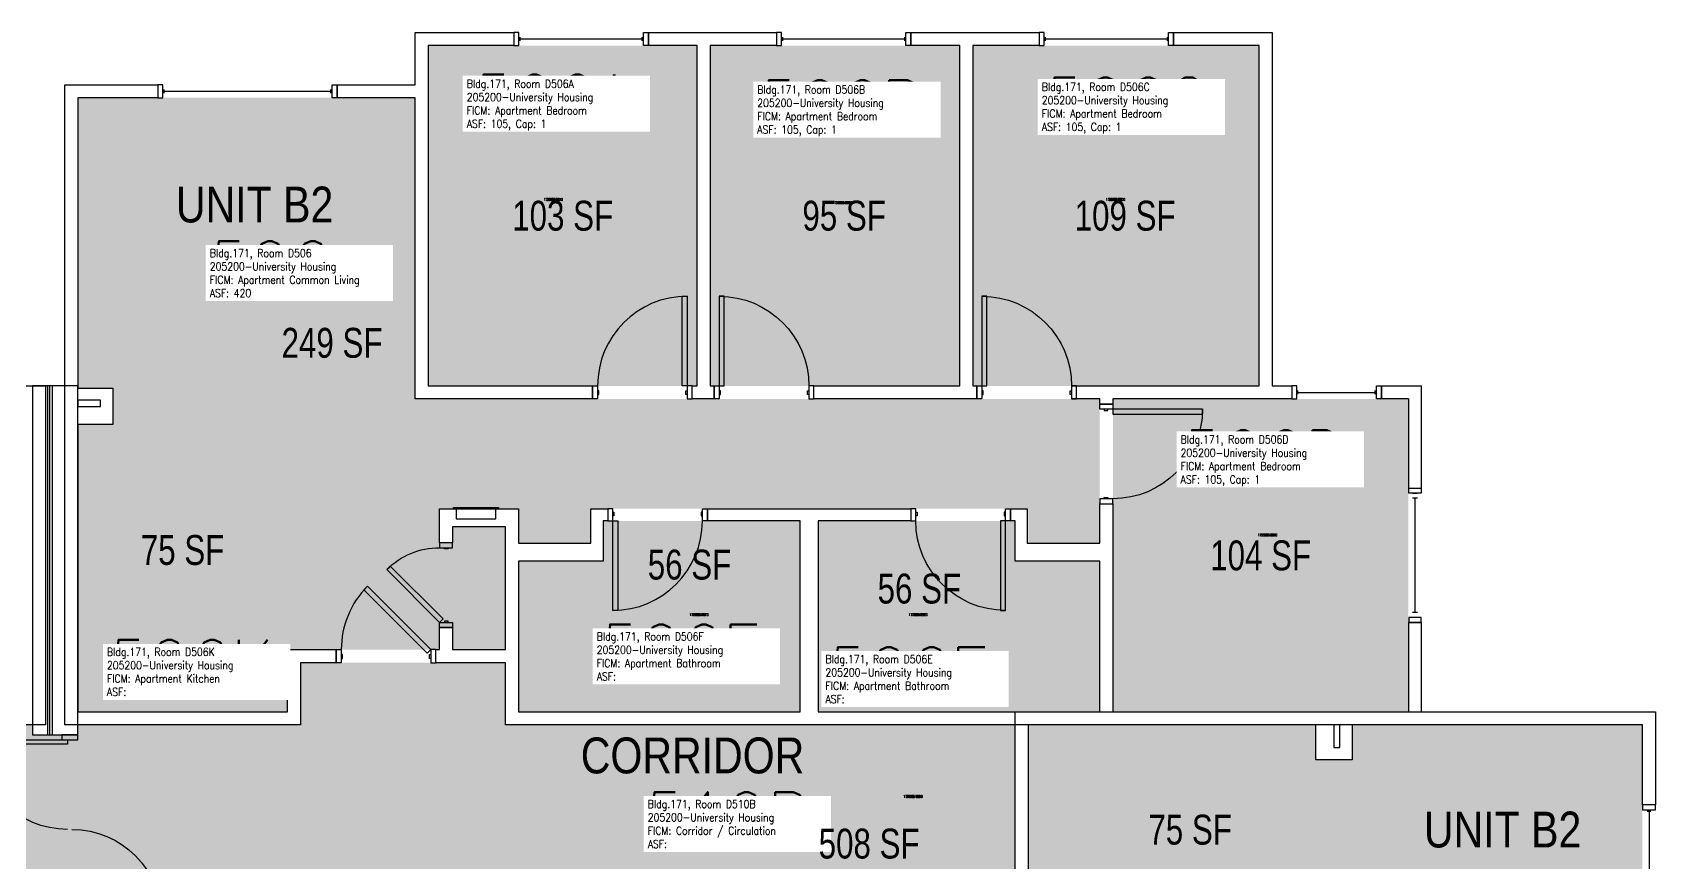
# Model space of a CAD drawing. Header units: inches. Extents: x -102 to 1651, y 245 to 1632.
# Drawn here: x 978 to 1630, y 1298 to 1632 of the extents above; entities that cross this region are included whole.
import ezdxf
from ezdxf.enums import TextEntityAlignment as Align

# ---------------------------------------------------------------- set-up
doc = ezdxf.new("R2010")
doc.units = ezdxf.units.IN
doc.header["$LTSCALE"] = 48
doc.header["$MEASUREMENT"] = 0
for name, color, linetype in [('A-DOOR', 2, 'Continuous'), ('A-GLAZ', 1, 'Continuous'), ('A-IDEN-RNUM', 7, 'Continuous'), ('A-IDEN-SNUM', 4, 'Continuous'), ('A-IDEN-VNUM', 4, 'Continuous'), ('A-MISC', 1, 'Continuous'), ('A-WALL', 5, 'Continuous'), ('AREA-TEXT', 3, 'Continuous'), ('Rooms-Category-Color', 7, 'Continuous'), ('Rooms-College-Color', 7, 'Continuous'), ('Rooms-Department-Color', 7, 'Continuous'), ('Rooms-Division-Color', 7, 'Continuous'), ('Rooms-Information', 7, 'Continuous')]:
    doc.layers.add(name, color=color, linetype=linetype)
doc.styles.add('AREA', font='arial.ttf', dxfattribs={"width": 0.75, "height": 12})
doc.styles.add('ROOMSNUMBER', font='txt.shx', dxfattribs={"height": 0.03})
doc.styles.add('ROOMVNUMBER', font='simplex.shx', dxfattribs={"width": 0.85})
doc.styles.get("Standard").update_dxf_attribs({"font": 'ARIALN.TTF'})

msp = doc.modelspace()

# ---------------------------------------------------------------- hatches: boundary and pattern name
at = {"layer": 'Rooms-Category-Color', "true_color": 0x728ef3}
for points in [[(1136.87, 1626.75), (1244.87, 1626.75), (1244.87, 1490), (1136.87, 1490)], [(1350.34, 1626.75), (1350.34, 1490), (1250.12, 1490), (1250.12, 1626.75), (1357.75, 1626.75)], [(1470.62, 1490), (1470.62, 1626.75), (1355.65, 1626.75), (1355.65, 1490)], [(996.11, 1489.12), (1080.25, 1489.12), (1080.25, 1384), (1141.37, 1384), (1141.37, 1392.95), (1146.62, 1392.95), (1146.62, 1384), (1167.82, 1384), (1167.82, 1433.37), (1146.62, 1433.37), (1146.62, 1426.95), (1141.37, 1426.95), (1141.37, 1440.62), (1173.07, 1440.62), (1173.07, 1426.75), (1201.82, 1426.75), (1201.82, 1440.62), (1377.86, 1440.62), (1377.86, 1426.75), (1406.61, 1426.75), (1406.61, 1484.75), (1131.61, 1484.75), (1131.61, 1605.75), (996.11, 1605.75)], [(1080.25, 1359), (1080.25, 1489.12), (1010.11, 1489.12), (1010.11, 1474.5), (996.11, 1474.5), (996.11, 1359)], [(1530.62, 1359), (1530.62, 1484.75), (1411.87, 1484.75), (1411.87, 1359)], [(1286.23, 1359), (1286.23, 1435.75), (1207.09, 1435.75), (1207.09, 1419.5), (1173.09, 1419.5), (1173.09, 1359)], [(1406.62, 1359), (1406.62, 1419.5), (1372.62, 1419.5), (1372.62, 1435.75), (1293.48, 1435.75), (1293.48, 1359)], [(1377.86, 1269.61), (1507.98, 1269.61), (1507.98, 1339.75), (1493.36, 1339.75), (1493.36, 1353.75), (1377.86, 1353.75)], [(1507.98, 1353.75), (1507.98, 1269.61), (1402.86, 1269.61), (1402.86, 1208.48), (1411.81, 1208.48), (1411.81, 1203.23), (1402.86, 1203.23), (1402.86, 1182.03), (1452.23, 1182.03), (1452.23, 1203.23), (1445.81, 1203.23), (1445.81, 1208.48), (1459.48, 1208.48), (1459.48, 1176.78), (1445.61, 1176.78), (1445.61, 1148.03), (1459.48, 1148.03), (1459.48, 972), (1445.61, 972), (1445.61, 943.25), (1503.61, 943.25), (1503.61, 1218.25), (1624.61, 1218.25), (1624.61, 1353.75)]]:
    msp.add_hatch(color=171, dxfattribs=at).paths.add_polyline_path(points)
at = {"layer": 'Rooms-Category-Color', "true_color": 0xadadad}
for points in [[(989.63, 1273.75), (989.63, 1349.75), (977.87, 1349.75), (977.87, 1353.75), (615.09, 1353.75), (615.09, 1378.75), (532.77, 1378.75), (532.77, 1353.75), (348.73, 1353.75), (348.73, 1378.75), (266.41, 1378.75), (266.41, 1353.75), (176.62, 1353.75), (176.62, 1264.36), (151.62, 1264.36), (151.62, 1182.03), (176.62, 1182.03), (176.62, 594.37), (236.62, 594.37), (236.62, 985.16), (261.62, 985.16), (261.62, 1067.48), (236.62, 1067.48), (236, 1270.37), (381, 1270.37), (381, 1248.88), (524.58, 1248.75), (568.58, 1248.87), (568.58, 1269.75), (654.53, 1269.75), (654.53, 1293.75), (900.22, 1293.75), (900.22, 1269.75), (977.87, 1269.75), (977.87, 1273.75)], [(989.63, 1349.75), (989.63, 1273.75), (996.12, 1273.75), (996.12, 1269.75), (1055.37, 1269.75), (1055.37, 1293.75), (1282.37, 1293.75), (1312.62, 1263.5), (1312.62, 1067.48), (1287.62, 1067.48), (1287.62, 985.16), (1312.62, 985.16), (1312.62, 594.37), (1372.62, 594.37), (1372.62, 1182.03), (1397.62, 1182.03), (1397.62, 1264.36), (1372.62, 1264.36), (1372.62, 1353.75), (1167.84, 1353.75), (1167.84, 1378.75), (1085.52, 1378.75), (1085.52, 1353.75), (996.12, 1353.75), (996.12, 1349.75), (989.63, 1349.75)]]:
    msp.add_hatch(color=253, dxfattribs=at).paths.add_polyline_path(points)
at = {"layer": 'Rooms-College-Color', "true_color": 0xadadad}
for points in [[(1136.87, 1626.75), (1244.87, 1626.75), (1244.87, 1490), (1136.87, 1490)], [(1350.34, 1626.75), (1350.34, 1490), (1250.12, 1490), (1250.12, 1626.75), (1357.75, 1626.75)], [(1470.62, 1490), (1470.62, 1626.75), (1355.65, 1626.75), (1355.65, 1490)], [(996.11, 1489.12), (1080.25, 1489.12), (1080.25, 1384), (1141.37, 1384), (1141.37, 1392.95), (1146.62, 1392.95), (1146.62, 1384), (1167.82, 1384), (1167.82, 1433.37), (1146.62, 1433.37), (1146.62, 1426.95), (1141.37, 1426.95), (1141.37, 1440.62), (1173.07, 1440.62), (1173.07, 1426.75), (1201.82, 1426.75), (1201.82, 1440.62), (1377.86, 1440.62), (1377.86, 1426.75), (1406.61, 1426.75), (1406.61, 1484.75), (1131.61, 1484.75), (1131.61, 1605.75), (996.11, 1605.75)], [(1080.25, 1359), (1080.25, 1489.12), (1010.11, 1489.12), (1010.11, 1474.5), (996.11, 1474.5), (996.11, 1359)], [(1530.62, 1359), (1530.62, 1484.75), (1411.87, 1484.75), (1411.87, 1359)], [(1286.23, 1359), (1286.23, 1435.75), (1207.09, 1435.75), (1207.09, 1419.5), (1173.09, 1419.5), (1173.09, 1359)], [(1406.62, 1359), (1406.62, 1419.5), (1372.62, 1419.5), (1372.62, 1435.75), (1293.48, 1435.75), (1293.48, 1359)], [(989.63, 1273.75), (989.63, 1349.75), (977.87, 1349.75), (977.87, 1353.75), (615.09, 1353.75), (615.09, 1378.75), (532.77, 1378.75), (532.77, 1353.75), (348.73, 1353.75), (348.73, 1378.75), (266.41, 1378.75), (266.41, 1353.75), (176.62, 1353.75), (176.62, 1264.36), (151.62, 1264.36), (151.62, 1182.03), (176.62, 1182.03), (176.62, 594.37), (236.62, 594.37), (236.62, 985.16), (261.62, 985.16), (261.62, 1067.48), (236.62, 1067.48), (236, 1270.37), (381, 1270.37), (381, 1248.88), (524.58, 1248.75), (568.58, 1248.87), (568.58, 1269.75), (654.53, 1269.75), (654.53, 1293.75), (900.22, 1293.75), (900.22, 1269.75), (977.87, 1269.75), (977.87, 1273.75)], [(989.63, 1349.75), (989.63, 1273.75), (996.12, 1273.75), (996.12, 1269.75), (1055.37, 1269.75), (1055.37, 1293.75), (1282.37, 1293.75), (1312.62, 1263.5), (1312.62, 1067.48), (1287.62, 1067.48), (1287.62, 985.16), (1312.62, 985.16), (1312.62, 594.37), (1372.62, 594.37), (1372.62, 1182.03), (1397.62, 1182.03), (1397.62, 1264.36), (1372.62, 1264.36), (1372.62, 1353.75), (1167.84, 1353.75), (1167.84, 1378.75), (1085.52, 1378.75), (1085.52, 1353.75), (996.12, 1353.75), (996.12, 1349.75), (989.63, 1349.75)], [(1377.86, 1269.61), (1507.98, 1269.61), (1507.98, 1339.75), (1493.36, 1339.75), (1493.36, 1353.75), (1377.86, 1353.75)], [(1507.98, 1353.75), (1507.98, 1269.61), (1402.86, 1269.61), (1402.86, 1208.48), (1411.81, 1208.48), (1411.81, 1203.23), (1402.86, 1203.23), (1402.86, 1182.03), (1452.23, 1182.03), (1452.23, 1203.23), (1445.81, 1203.23), (1445.81, 1208.48), (1459.48, 1208.48), (1459.48, 1176.78), (1445.61, 1176.78), (1445.61, 1148.03), (1459.48, 1148.03), (1459.48, 972), (1445.61, 972), (1445.61, 943.25), (1503.61, 943.25), (1503.61, 1218.25), (1624.61, 1218.25), (1624.61, 1353.75)]]:
    msp.add_hatch(color=253, dxfattribs=at).paths.add_polyline_path(points)
at = {"layer": 'Rooms-Department-Color', "true_color": 0x604aed}
for points in [[(1136.87, 1626.75), (1244.87, 1626.75), (1244.87, 1490), (1136.87, 1490)], [(1350.34, 1626.75), (1350.34, 1490), (1250.12, 1490), (1250.12, 1626.75), (1357.75, 1626.75)], [(1470.62, 1490), (1470.62, 1626.75), (1355.65, 1626.75), (1355.65, 1490)], [(996.11, 1489.12), (1080.25, 1489.12), (1080.25, 1384), (1141.37, 1384), (1141.37, 1392.95), (1146.62, 1392.95), (1146.62, 1384), (1167.82, 1384), (1167.82, 1433.37), (1146.62, 1433.37), (1146.62, 1426.95), (1141.37, 1426.95), (1141.37, 1440.62), (1173.07, 1440.62), (1173.07, 1426.75), (1201.82, 1426.75), (1201.82, 1440.62), (1377.86, 1440.62), (1377.86, 1426.75), (1406.61, 1426.75), (1406.61, 1484.75), (1131.61, 1484.75), (1131.61, 1605.75), (996.11, 1605.75)], [(1080.25, 1359), (1080.25, 1489.12), (1010.11, 1489.12), (1010.11, 1474.5), (996.11, 1474.5), (996.11, 1359)], [(1530.62, 1359), (1530.62, 1484.75), (1411.87, 1484.75), (1411.87, 1359)], [(1286.23, 1359), (1286.23, 1435.75), (1207.09, 1435.75), (1207.09, 1419.5), (1173.09, 1419.5), (1173.09, 1359)], [(1406.62, 1359), (1406.62, 1419.5), (1372.62, 1419.5), (1372.62, 1435.75), (1293.48, 1435.75), (1293.48, 1359)], [(1377.86, 1269.61), (1507.98, 1269.61), (1507.98, 1339.75), (1493.36, 1339.75), (1493.36, 1353.75), (1377.86, 1353.75)], [(1507.98, 1353.75), (1507.98, 1269.61), (1402.86, 1269.61), (1402.86, 1208.48), (1411.81, 1208.48), (1411.81, 1203.23), (1402.86, 1203.23), (1402.86, 1182.03), (1452.23, 1182.03), (1452.23, 1203.23), (1445.81, 1203.23), (1445.81, 1208.48), (1459.48, 1208.48), (1459.48, 1176.78), (1445.61, 1176.78), (1445.61, 1148.03), (1459.48, 1148.03), (1459.48, 972), (1445.61, 972), (1445.61, 943.25), (1503.61, 943.25), (1503.61, 1218.25), (1624.61, 1218.25), (1624.61, 1353.75)]]:
    msp.add_hatch(color=173, dxfattribs=at).paths.add_polyline_path(points)
at = {"layer": 'Rooms-Department-Color', "true_color": 0xacacac}
for points in [[(989.63, 1273.75), (989.63, 1349.75), (977.87, 1349.75), (977.87, 1353.75), (615.09, 1353.75), (615.09, 1378.75), (532.77, 1378.75), (532.77, 1353.75), (348.73, 1353.75), (348.73, 1378.75), (266.41, 1378.75), (266.41, 1353.75), (176.62, 1353.75), (176.62, 1264.36), (151.62, 1264.36), (151.62, 1182.03), (176.62, 1182.03), (176.62, 594.37), (236.62, 594.37), (236.62, 985.16), (261.62, 985.16), (261.62, 1067.48), (236.62, 1067.48), (236, 1270.37), (381, 1270.37), (381, 1248.88), (524.58, 1248.75), (568.58, 1248.87), (568.58, 1269.75), (654.53, 1269.75), (654.53, 1293.75), (900.22, 1293.75), (900.22, 1269.75), (977.87, 1269.75), (977.87, 1273.75)], [(989.63, 1349.75), (989.63, 1273.75), (996.12, 1273.75), (996.12, 1269.75), (1055.37, 1269.75), (1055.37, 1293.75), (1282.37, 1293.75), (1312.62, 1263.5), (1312.62, 1067.48), (1287.62, 1067.48), (1287.62, 985.16), (1312.62, 985.16), (1312.62, 594.37), (1372.62, 594.37), (1372.62, 1182.03), (1397.62, 1182.03), (1397.62, 1264.36), (1372.62, 1264.36), (1372.62, 1353.75), (1167.84, 1353.75), (1167.84, 1378.75), (1085.52, 1378.75), (1085.52, 1353.75), (996.12, 1353.75), (996.12, 1349.75), (989.63, 1349.75)]]:
    msp.add_hatch(color=253, dxfattribs=at).paths.add_polyline_path(points)
at = {"layer": 'Rooms-Division-Color', "true_color": 0x604aed}
for points in [[(1136.87, 1626.75), (1244.87, 1626.75), (1244.87, 1490), (1136.87, 1490)], [(1350.34, 1626.75), (1350.34, 1490), (1250.12, 1490), (1250.12, 1626.75), (1357.75, 1626.75)], [(1470.62, 1490), (1470.62, 1626.75), (1355.65, 1626.75), (1355.65, 1490)], [(996.11, 1489.12), (1080.25, 1489.12), (1080.25, 1384), (1141.37, 1384), (1141.37, 1392.95), (1146.62, 1392.95), (1146.62, 1384), (1167.82, 1384), (1167.82, 1433.37), (1146.62, 1433.37), (1146.62, 1426.95), (1141.37, 1426.95), (1141.37, 1440.62), (1173.07, 1440.62), (1173.07, 1426.75), (1201.82, 1426.75), (1201.82, 1440.62), (1377.86, 1440.62), (1377.86, 1426.75), (1406.61, 1426.75), (1406.61, 1484.75), (1131.61, 1484.75), (1131.61, 1605.75), (996.11, 1605.75)], [(1080.25, 1359), (1080.25, 1489.12), (1010.11, 1489.12), (1010.11, 1474.5), (996.11, 1474.5), (996.11, 1359)], [(1530.62, 1359), (1530.62, 1484.75), (1411.87, 1484.75), (1411.87, 1359)], [(1286.23, 1359), (1286.23, 1435.75), (1207.09, 1435.75), (1207.09, 1419.5), (1173.09, 1419.5), (1173.09, 1359)], [(1406.62, 1359), (1406.62, 1419.5), (1372.62, 1419.5), (1372.62, 1435.75), (1293.48, 1435.75), (1293.48, 1359)], [(1377.86, 1269.61), (1507.98, 1269.61), (1507.98, 1339.75), (1493.36, 1339.75), (1493.36, 1353.75), (1377.86, 1353.75)], [(1507.98, 1353.75), (1507.98, 1269.61), (1402.86, 1269.61), (1402.86, 1208.48), (1411.81, 1208.48), (1411.81, 1203.23), (1402.86, 1203.23), (1402.86, 1182.03), (1452.23, 1182.03), (1452.23, 1203.23), (1445.81, 1203.23), (1445.81, 1208.48), (1459.48, 1208.48), (1459.48, 1176.78), (1445.61, 1176.78), (1445.61, 1148.03), (1459.48, 1148.03), (1459.48, 972), (1445.61, 972), (1445.61, 943.25), (1503.61, 943.25), (1503.61, 1218.25), (1624.61, 1218.25), (1624.61, 1353.75)]]:
    msp.add_hatch(color=173, dxfattribs=at).paths.add_polyline_path(points)
at = {"layer": 'Rooms-Division-Color', "true_color": 0xadadad}
for points in [[(989.63, 1273.75), (989.63, 1349.75), (977.87, 1349.75), (977.87, 1353.75), (615.09, 1353.75), (615.09, 1378.75), (532.77, 1378.75), (532.77, 1353.75), (348.73, 1353.75), (348.73, 1378.75), (266.41, 1378.75), (266.41, 1353.75), (176.62, 1353.75), (176.62, 1264.36), (151.62, 1264.36), (151.62, 1182.03), (176.62, 1182.03), (176.62, 594.37), (236.62, 594.37), (236.62, 985.16), (261.62, 985.16), (261.62, 1067.48), (236.62, 1067.48), (236, 1270.37), (381, 1270.37), (381, 1248.88), (524.58, 1248.75), (568.58, 1248.87), (568.58, 1269.75), (654.53, 1269.75), (654.53, 1293.75), (900.22, 1293.75), (900.22, 1269.75), (977.87, 1269.75), (977.87, 1273.75)], [(989.63, 1349.75), (989.63, 1273.75), (996.12, 1273.75), (996.12, 1269.75), (1055.37, 1269.75), (1055.37, 1293.75), (1282.37, 1293.75), (1312.62, 1263.5), (1312.62, 1067.48), (1287.62, 1067.48), (1287.62, 985.16), (1312.62, 985.16), (1312.62, 594.37), (1372.62, 594.37), (1372.62, 1182.03), (1397.62, 1182.03), (1397.62, 1264.36), (1372.62, 1264.36), (1372.62, 1353.75), (1167.84, 1353.75), (1167.84, 1378.75), (1085.52, 1378.75), (1085.52, 1353.75), (996.12, 1353.75), (996.12, 1349.75), (989.63, 1349.75)]]:
    msp.add_hatch(color=253, dxfattribs=at).paths.add_polyline_path(points)

# ---------------------------------------------------------------- linework, layer by layer
at = {"layer": 'A-DOOR'}
for p, q in [((996.12, 1349.75), (989.63, 1349.75)), ((989.63, 1349.75), (989.63, 1347.75)), ((996.12, 1347.75), (996.12, 1349.75)), ((956, 1347.75), (992, 1347.75)), ((992, 1346), (956, 1346)), ((989.63, 1347.75), (996.12, 1347.75)), ((992, 1347.75), (992, 1346))]:
    msp.add_line(p, q, dxfattribs=at)
for points in [[(1240.88, 1490), (1238.88, 1490), (1238.88, 1526), (1240.88, 1526)], [(1253.75, 1490), (1255.75, 1490), (1255.75, 1526), (1253.75, 1526)], [(1359.28, 1490), (1361.28, 1490), (1361.28, 1526), (1359.28, 1526)], [(1204.88, 1484.75), (1202.88, 1484.75), (1202.88, 1490), (1204.88, 1490)], [(1204.88, 1486.5), (1205.38, 1486.5), (1205.38, 1488), (1204.88, 1488)], [(1240.88, 1486.5), (1240.38, 1486.5), (1240.38, 1488), (1240.88, 1488)], [(1240.88, 1484.75), (1242.88, 1484.75), (1242.88, 1490), (1240.88, 1490)], [(1253.75, 1484.75), (1251.75, 1484.75), (1251.75, 1490), (1253.75, 1490)], [(1253.75, 1486.5), (1254.25, 1486.5), (1254.25, 1488), (1253.75, 1488)], [(1289.75, 1486.5), (1289.25, 1486.5), (1289.25, 1488), (1289.75, 1488)], [(1289.75, 1484.75), (1291.75, 1484.75), (1291.75, 1490), (1289.75, 1490)], [(1359.28, 1484.75), (1357.28, 1484.75), (1357.28, 1490), (1359.28, 1490)], [(1359.28, 1486.5), (1359.78, 1486.5), (1359.78, 1488), (1359.28, 1488)], [(1395.28, 1486.5), (1394.78, 1486.5), (1394.78, 1488), (1395.28, 1488)], [(1395.28, 1484.75), (1397.28, 1484.75), (1397.28, 1490), (1395.28, 1490)], [(1406.62, 1480.63), (1406.62, 1482.63), (1411.87, 1482.63), (1411.87, 1480.63)], [(1408.38, 1480.63), (1408.38, 1480.13), (1409.88, 1480.13), (1409.88, 1480.63)], [(1411.87, 1480.63), (1411.87, 1478.63), (1447.88, 1478.63), (1447.88, 1480.63)], [(1406.62, 1444.63), (1406.62, 1442.63), (1411.87, 1442.63), (1411.87, 1444.63)], [(1408.38, 1444.63), (1408.38, 1445.13), (1409.88, 1445.13), (1409.88, 1444.63)], [(1210.98, 1440.62), (1208.98, 1440.62), (1208.98, 1435.75), (1210.98, 1435.75)], [(1210.98, 1439.25), (1211.48, 1439.25), (1211.48, 1437.75), (1210.98, 1437.75)], [(1210.98, 1435.75), (1212.98, 1435.75), (1212.98, 1399.75), (1210.98, 1399.75)], [(1246.98, 1439.25), (1246.48, 1439.25), (1246.48, 1437.75), (1246.98, 1437.75)], [(1246.98, 1440.62), (1248.98, 1440.62), (1248.98, 1435.75), (1246.98, 1435.75)], [(1332.73, 1440.62), (1330.73, 1440.62), (1330.73, 1435.75), (1332.73, 1435.75)], [(1332.73, 1439.25), (1333.23, 1439.25), (1333.23, 1437.75), (1332.73, 1437.75)], [(1368.73, 1435.75), (1366.73, 1435.75), (1366.73, 1399.75), (1368.73, 1399.75)], [(1368.73, 1439.25), (1368.23, 1439.25), (1368.23, 1437.75), (1368.73, 1437.75)], [(1368.73, 1440.62), (1370.73, 1440.62), (1370.73, 1435.75), (1368.73, 1435.75)], [(1146.64, 1424.95), (1146.64, 1426.95), (1141.39, 1426.95), (1141.39, 1424.95)], [(1144.89, 1424.95), (1144.89, 1424.45), (1143.39, 1424.45), (1143.39, 1424.95)], [(1141.39, 1394.95), (1142.81, 1396.36), (1121.59, 1417.58), (1120.18, 1416.16)], [(1137.91, 1384), (1136.49, 1382.59), (1111.04, 1408.04), (1112.45, 1409.46)], [(1144.89, 1394.95), (1144.89, 1395.45), (1143.39, 1395.45), (1143.39, 1394.95)], [(1146.64, 1394.95), (1146.64, 1392.95), (1141.39, 1392.95), (1141.39, 1394.95)], [(1101.91, 1378.75), (1099.91, 1378.75), (1099.91, 1384), (1101.91, 1384)], [(1137.91, 1378.75), (1139.91, 1378.75), (1139.91, 1384), (1137.91, 1384)], [(1101.91, 1380.5), (1102.41, 1380.5), (1102.41, 1382), (1101.91, 1382)], [(1137.91, 1380.5), (1137.41, 1380.5), (1137.41, 1382), (1137.91, 1382)]]:
    msp.add_lwpolyline(points, close=True, dxfattribs=at)
for centre, start, end in [((1240.88, 1490), 90, 180), ((1210.98, 1435.75), 270, 0), ((1137.91, 1384), 135, 180)]:
    msp.add_arc(centre, 36, start, end, dxfattribs=at)
at = {"layer": 'A-DOOR', "extrusion": (0, 0, -1)}
for centre, radius, start, end in [((-1253.75, 1490), 36, 90, 180), ((-1359.28, 1490), 36, 90, 180), ((-1411.88, 1480.63), 36, 180, 270), ((-1368.73, 1435.75), 36, 270, 0), ((-1141.39, 1394.95), 30, 45, 90), ((-992, 1347.75), 36, 270, 0), ((-993.75, 1275.75), 36, 90, 180)]:
    msp.add_arc(centre, radius, start, end, dxfattribs=at)
at = {"layer": 'A-GLAZ'}
for p, q in [((1173.78, 1628.62), (1173.78, 1630.12)), ((1222.78, 1628.62), (1222.78, 1630.12)), ((1279.25, 1628.62), (1279.25, 1630.12)), ((1328.25, 1628.62), (1328.25, 1630.12)), ((1384.78, 1628.62), (1384.78, 1630.12)), ((1433.78, 1628.62), (1433.78, 1630.12)), ((1173.78, 1629.37), (1222.78, 1629.37)), ((1279.25, 1629.37), (1328.25, 1629.37)), ((1384.78, 1629.37), (1433.78, 1629.37)), ((1030.74, 1607.62), (1030.74, 1609.12)), ((1030.74, 1608.37), (1097.74, 1608.37)), ((1097.74, 1607.62), (1097.74, 1609.12)), ((1486.24, 1486.62), (1486.24, 1488.12)), ((1486.24, 1487.37), (1517.24, 1487.37)), ((1517.24, 1486.62), (1517.24, 1488.12)), ((1530.75, 1446.87), (1530.75, 1448.87)), ((1530.75, 1448.87), (1535.75, 1448.87)), ((1535.75, 1448.87), (1535.75, 1446.87)), ((1535.75, 1446.87), (1530.75, 1446.87)), ((1532.25, 1446.87), (1534.25, 1446.87)), ((1534.25, 1444.87), (1532.25, 1444.87)), ((1533.25, 1398.87), (1533.25, 1444.87)), ((1530.75, 1396.87), (1530.75, 1394.87)), ((1535.75, 1396.87), (1530.75, 1396.87)), ((1534.25, 1398.87), (1532.25, 1398.87)), ((1534.25, 1396.87), (1532.25, 1396.87)), ((1535.75, 1394.87), (1535.75, 1396.87)), ((1530.75, 1394.87), (1535.75, 1394.87)), ((1626.5, 1319.13), (1628, 1319.13)), ((1627.25, 1319.13), (1627.25, 1252.13))]:
    msp.add_line(p, q, dxfattribs=at)
for points in [[(1173.28, 1632), (1171.28, 1632), (1171.28, 1626.75), (1173.28, 1626.75)], [(1223.28, 1632), (1225.28, 1632), (1225.28, 1626.75), (1223.28, 1626.75)], [(1278.75, 1632), (1276.75, 1632), (1276.75, 1626.75), (1278.75, 1626.75)], [(1328.75, 1632), (1330.75, 1632), (1330.75, 1626.75), (1328.75, 1626.75)], [(1384.28, 1632), (1382.28, 1632), (1382.28, 1626.75), (1384.28, 1626.75)], [(1434.28, 1632), (1436.28, 1632), (1436.28, 1626.75), (1434.28, 1626.75)], [(1030.24, 1611), (1028.24, 1611), (1028.24, 1605.75), (1030.24, 1605.75)], [(1098.24, 1611), (1100.24, 1611), (1100.24, 1605.75), (1098.24, 1605.75)], [(1485.74, 1490), (1483.74, 1490), (1483.74, 1484.75), (1485.74, 1484.75)], [(1517.74, 1490), (1519.74, 1490), (1519.74, 1484.75), (1517.74, 1484.75)], [(1629.87, 1319.63), (1629.87, 1321.63), (1624.62, 1321.63), (1624.62, 1319.63)]]:
    msp.add_lwpolyline(points, close=True, dxfattribs=at)
at = {"layer": 'A-MISC'}
for points in [[(1148.05, 1440.62), (1147.05, 1440.62), (1147.05, 1440.75), (1147.05, 1440.87), (1147.05, 1441.12), (1164.05, 1441.12), (1165.05, 1441.12), (1165.05, 1440.62)], [(1164.05, 1440.62), (1148.05, 1440.62), (1148.05, 1436.62), (1164.05, 1436.62)]]:
    msp.add_lwpolyline(points, close=True, dxfattribs=at)
at = {"layer": 'A-WALL'}
for p, q in [((1131.63, 1632), (1171.28, 1632)), ((1131.63, 1611), (1131.63, 1632)), ((1171.28, 1632), (1171.28, 1626.75)), ((1225.28, 1632), (1276.75, 1632)), ((1225.28, 1626.75), (1225.28, 1632)), ((1276.75, 1632), (1276.75, 1626.75)), ((1330.75, 1632), (1382.28, 1632)), ((1330.75, 1626.75), (1330.75, 1632)), ((1382.28, 1632), (1382.28, 1626.75)), ((1436.28, 1632), (1475.88, 1632)), ((1436.28, 1626.75), (1436.28, 1632)), ((1475.88, 1632), (1475.88, 1490)), ((1171.28, 1626.75), (1136.87, 1626.75)), ((1136.87, 1626.75), (1136.87, 1490)), ((1244.87, 1626.75), (1225.28, 1626.75)), ((1244.87, 1490), (1244.87, 1626.75)), ((1276.75, 1626.75), (1250.12, 1626.75)), ((1250.12, 1626.75), (1250.12, 1490)), ((1350.34, 1626.75), (1330.75, 1626.75)), ((1350.34, 1626.75), (1330.75, 1626.75)), ((1350.34, 1490), (1350.34, 1626.75)), ((1382.28, 1626.75), (1355.65, 1626.75)), ((1382.28, 1626.75), (1355.65, 1626.75)), ((1355.65, 1626.75), (1355.65, 1490)), ((1470.62, 1626.75), (1436.28, 1626.75)), ((1470.62, 1490), (1470.62, 1626.75)), ((990.88, 1611), (1028.24, 1611)), ((990.88, 1353.75), (990.88, 1611)), ((1028.24, 1611), (1028.24, 1605.75)), ((1100.24, 1611), (1131.63, 1611)), ((1100.24, 1605.75), (1100.24, 1611)), ((1028.24, 1605.75), (996.12, 1605.75)), ((996.12, 1605.75), (996.12, 1489.12)), ((1131.63, 1605.75), (1100.24, 1605.75)), ((1131.63, 1484.75), (1131.63, 1605.75)), ((966.99, 1490), (983.12, 1490)), ((977.87, 1490), (977.87, 1349.75)), ((996.12, 1490), (977.87, 1490)), ((983.12, 1490), (983.12, 1353.75)), ((983.88, 1490), (983.88, 1349.75)), ((984.88, 1349.75), (984.88, 1490)), ((985.88, 1349.75), (985.88, 1490)), ((996.12, 1349.75), (996.12, 1490)), ((996.12, 1489.12), (1010.13, 1489.12)), ((1010.13, 1489.12), (1010.13, 1474.5)), ((1136.87, 1490), (1202.88, 1490)), ((1202.88, 1490), (1202.88, 1484.75)), ((1242.88, 1490), (1244.87, 1490)), ((1242.88, 1484.75), (1242.88, 1490)), ((1250.12, 1490), (1251.75, 1490)), ((1251.75, 1490), (1251.75, 1484.75)), ((1291.75, 1490), (1350.34, 1490)), ((1291.75, 1484.75), (1291.75, 1490)), ((1355.65, 1490), (1357.28, 1490)), ((1355.65, 1490), (1361.28, 1490)), ((1357.28, 1490), (1357.28, 1484.75)), ((1395.28, 1490), (1470.62, 1490)), ((1397.28, 1484.75), (1397.28, 1490)), ((1475.88, 1490), (1483.74, 1490)), ((1483.74, 1490), (1483.74, 1484.75)), ((1519.74, 1490), (1535.87, 1490)), ((1519.74, 1484.75), (1519.74, 1490)), ((1535.87, 1448.87), (1535.87, 1490)), ((996.12, 1484.25), (996.12, 1481.75)), ((1005.25, 1484.25), (996.12, 1484.25)), ((996.12, 1481.75), (1005.25, 1481.75)), ((1005.25, 1481.75), (1005.25, 1484.25)), ((1202.88, 1484.75), (1131.63, 1484.75)), ((1251.75, 1484.75), (1242.88, 1484.75)), ((1359.28, 1484.75), (1291.75, 1484.75)), ((1406.62, 1484.75), (1395.28, 1484.75)), ((1406.62, 1482.63), (1406.62, 1484.75)), ((1411.87, 1482.63), (1406.62, 1482.63)), ((1475.25, 1484.75), (1411.87, 1484.75)), ((1411.87, 1484.75), (1411.87, 1482.63)), ((1483.74, 1484.75), (1475.25, 1484.75)), ((1530.62, 1484.75), (1519.74, 1484.75)), ((1530.62, 1484.75), (1530.62, 1448.87)), ((996.12, 1474.5), (996.12, 1359)), ((1010.13, 1474.5), (996.12, 1474.5)), ((1530.62, 1448.87), (1535.87, 1448.87)), ((1406.62, 1440), (1406.62, 1442.63)), ((1406.62, 1442.63), (1411.87, 1442.63)), ((1411.87, 1442.63), (1411.87, 1440)), ((1141.39, 1440.62), (1173.09, 1440.62)), ((1141.39, 1426.95), (1141.39, 1440.62)), ((1173.09, 1440.62), (1173.09, 1426.75)), ((1202.22, 1440.62), (1208.98, 1440.62)), ((1202.22, 1426.75), (1202.22, 1440.62)), ((1208.98, 1435.75), (1207.09, 1435.75)), ((1207.09, 1435.75), (1207.09, 1419.5)), ((1208.98, 1440.62), (1208.98, 1435.75)), ((1248.98, 1440.62), (1330.73, 1440.62)), ((1248.98, 1435.75), (1248.98, 1440.62)), ((1286.23, 1435.75), (1248.98, 1435.75)), ((1286.23, 1359), (1286.23, 1435.75)), ((1330.73, 1435.75), (1293.48, 1435.75)), ((1293.48, 1435.75), (1293.48, 1359)), ((1330.73, 1440.62), (1330.73, 1435.75)), ((1370.73, 1440.62), (1377.5, 1440.62)), ((1370.73, 1435.75), (1370.73, 1440.62)), ((1372.62, 1435.75), (1370.73, 1435.75)), ((1372.62, 1419.5), (1372.62, 1435.75)), ((1377.5, 1440.62), (1377.5, 1426.75)), ((1406.62, 1426.75), (1406.62, 1440)), ((1411.87, 1440), (1411.87, 1359)), ((1167.84, 1433.37), (1146.64, 1433.37)), ((1146.64, 1433.37), (1146.64, 1426.95)), ((1167.84, 1384), (1167.84, 1433.37)), ((1146.64, 1426.95), (1141.39, 1426.95)), ((1173.09, 1426.75), (1202.22, 1426.75)), ((1377.5, 1426.75), (1406.62, 1426.75)), ((1207.09, 1419.5), (1173.09, 1419.5)), ((1173.09, 1419.5), (1173.09, 1359)), ((1406.62, 1419.5), (1372.62, 1419.5)), ((1406.62, 1359), (1406.62, 1419.5)), ((1141.39, 1384), (1141.39, 1392.95)), ((1141.39, 1392.95), (1146.64, 1392.95)), ((1146.64, 1392.95), (1146.64, 1384)), ((1530.62, 1394.87), (1530.62, 1359)), ((1535.87, 1394.87), (1530.62, 1394.87)), ((1535.87, 1359), (1535.87, 1394.87)), ((1080.27, 1384), (1099.91, 1384)), ((1080.27, 1359), (1080.27, 1384)), ((1099.91, 1384), (1099.91, 1378.75)), ((1139.91, 1384), (1141.39, 1384)), ((1139.91, 1378.75), (1139.91, 1384)), ((1146.64, 1384), (1167.84, 1384)), ((1099.91, 1378.75), (1085.52, 1378.75)), ((1085.52, 1378.75), (1085.52, 1353.75)), ((1167.84, 1378.75), (1139.91, 1378.75)), ((1167.84, 1353.75), (1167.84, 1378.75)), ((996.12, 1359), (1080.27, 1359)), ((1173.09, 1359), (1286.23, 1359)), ((1293.48, 1359), (1406.62, 1359)), ((1372.62, 1264.36), (1372.62, 1359)), ((1372.62, 1359), (1629.87, 1359)), ((1411.87, 1359), (1530.62, 1359)), ((1530.62, 1359), (1535.87, 1359)), ((1629.87, 1359), (1629.87, 1321.63)), ((983.12, 1353.75), (854.5, 1353.75)), ((977.87, 1349.75), (996.12, 1349.75)), ((1085.52, 1353.75), (990.88, 1353.75)), ((1407.25, 1353.75), (1167.84, 1353.75)), ((1377.87, 1353.75), (1377.87, 1269.61)), ((1493.37, 1353.75), (1377.87, 1353.75)), ((1535.87, 1353.75), (1407.25, 1353.75)), ((1493.37, 1339.75), (1493.37, 1353.75)), ((1503.12, 1353.75), (1500.62, 1353.75)), ((1500.62, 1353.75), (1500.62, 1344.62)), ((1503.12, 1344.62), (1503.12, 1353.75)), ((1624.62, 1353.75), (1508, 1353.75)), ((1508, 1353.75), (1508, 1339.75)), ((1624.62, 1321.63), (1624.62, 1353.75)), ((1500.62, 1344.62), (1503.12, 1344.62)), ((1508, 1339.75), (1493.37, 1339.75)), ((1629.87, 1321.63), (1624.62, 1321.63))]:
    msp.add_line(p, q, dxfattribs=at)

# ---------------------------------------------------------------- texts
at = {"layer": 'A-IDEN-RNUM', "style": 'ROOMSNUMBER', "width": 0.85}
for s, p in [('0506-A0', (1187.1, 1564.87)), ('0506-C0', (1412.93, 1564.87)), ('0506-B0', (1303.26, 1563.58)), ('0506-00', (1074.48, 1535.95)), ('0506-D0', (1473.95, 1430.1)), ('0506-F0', (1245.6, 1398.09)), ('0506-E0', (1333.61, 1398.09)), ('0506-K0', (1029.07, 1376.97)), ('0510-B0', (1331.61, 1324.99))]:
    msp.add_text(s, height=1, dxfattribs=at).set_placement(p, align=Align.MIDDLE_CENTER)
at = {"layer": 'A-IDEN-SNUM', "style": 'ROOMSNUMBER', "width": 0.85}
for s, p in [('1710D506A0', (1187.1, 1564.87)), ('1710D506C0', (1412.93, 1564.87)), ('1710D506B0', (1303.26, 1563.58)), ('1710D50600', (1074.48, 1535.95)), ('1710D506D0', (1473.95, 1430.1)), ('1710D506F0', (1245.6, 1398.09)), ('1710D506E0', (1333.61, 1398.09)), ('1710D506K0', (1029.07, 1376.97)), ('1710D510B0', (1331.61, 1324.99))]:
    msp.add_text(s, height=1, dxfattribs=at).set_placement(p, align=Align.MIDDLE_CENTER)
at = {"layer": 'A-IDEN-VNUM', "style": 'ROOMVNUMBER', "width": 0.85}
for s, p in [('506A', (1186.95, 1603.89)), ('506B', (1302.74, 1601.53)), ('506C', (1417.49, 1602.62)), ('506', (1073.25, 1536.91)), ('506D', (1472.8, 1460.96)), ('506F', (1237.78, 1382.86)), ('506K', (1041.49, 1376.65)), ('506E', (1329.68, 1373.77)), ('510B', (1256.91, 1315.54))]:
    msp.add_text(s, height=22.5, dxfattribs=at).set_placement(p, align=Align.MIDDLE_CENTER)
at = {"layer": 'A-MISC'}
for s, p in [('UNIT B2', (1067.12, 1555.66)), ('CORRIDOR', (1243.03, 1334.29)), ('UNIT B2', (1568.45, 1304.51))]:
    msp.add_text(s, height=14.4, dxfattribs=at).set_placement(p, align=Align.CENTER)
at = {"layer": 'AREA-TEXT', "style": 'AREA', "width": 0.75}
for s, p in [('103 SF', (1190.87, 1558.37)), ('95 SF', (1303.94, 1558.37)), ('109 SF', (1416.81, 1558.37)), ('249 SF', (1098.21, 1507.29)), ('75 SF', (1038.18, 1424.06)), ('104 SF', (1471.25, 1421.87)), ('56 SF', (1241.82, 1418.17)), ('56 SF', (1334.14, 1408.54)), ('75 SF', (1442.92, 1311.68)), ('508 SF', (1313.97, 1306.07))]:
    msp.add_text(s, height=12, dxfattribs=at).set_placement(p, align=Align.MIDDLE_CENTER)

# ---------------------------------------------------------------- next in the draw order: texts
at = {"layer": 'Rooms-Information', "char_height": 3.2143, "width": 72, "attachment_point": 7, "style": 'ROOMVNUMBER', "bg_fill": 3, "box_fill_scale": 1.5, "bg_fill_color": 256, "bg_fill_true_color": 13158600, "bg_fill_transparency": 0}
for s, insert in [('Bldg.171, Room D506A^M^J205200-University Housing^M^JFICM: Apartment Bedroom^M^JASF: 105, Cap: 1', (1152.34, 1592.64)), ('Bldg.171, Room D506B^M^J205200-University Housing^M^JFICM: Apartment Bedroom^M^JASF: 105, Cap: 1', (1269.04, 1590.28)), ('Bldg.171, Room D506C^M^J205200-University Housing^M^JFICM: Apartment Bedroom^M^JASF: 105, Cap: 1', (1383.34, 1591.37)), ('Bldg.171, Room D506^M^J205200-University Housing^M^JFICM: Apartment Common Living^M^JASF: 420', (1049.12, 1525.66)), ('Bldg.171, Room D506D^M^J205200-University Housing^M^JFICM: Apartment Bedroom^M^JASF: 105, Cap: 1', (1439.1, 1449.71)), ('Bldg.171, Room D506F^M^J205200-University Housing^M^JFICM: Apartment Bathroom^M^JASF: ', (1204.54, 1371.61)), ('Bldg.171, Room D506K^M^J205200-University Housing^M^JFICM: Apartment Kitchen^M^JASF: ', (1007.79, 1365.4)), ('Bldg.171, Room D506E^M^J205200-University Housing^M^JFICM: Apartment Bathroom^M^JASF: ', (1296.44, 1362.52)), ('Bldg.171, Room D510B^M^J205200-University Housing^M^JFICM: Corridor / Circulation^M^JASF: ', (1225.03, 1304.29))]:
    msp.add_mtext(s, dxfattribs=dict(at, insert=insert))

doc.saveas('drawing.dxf')
